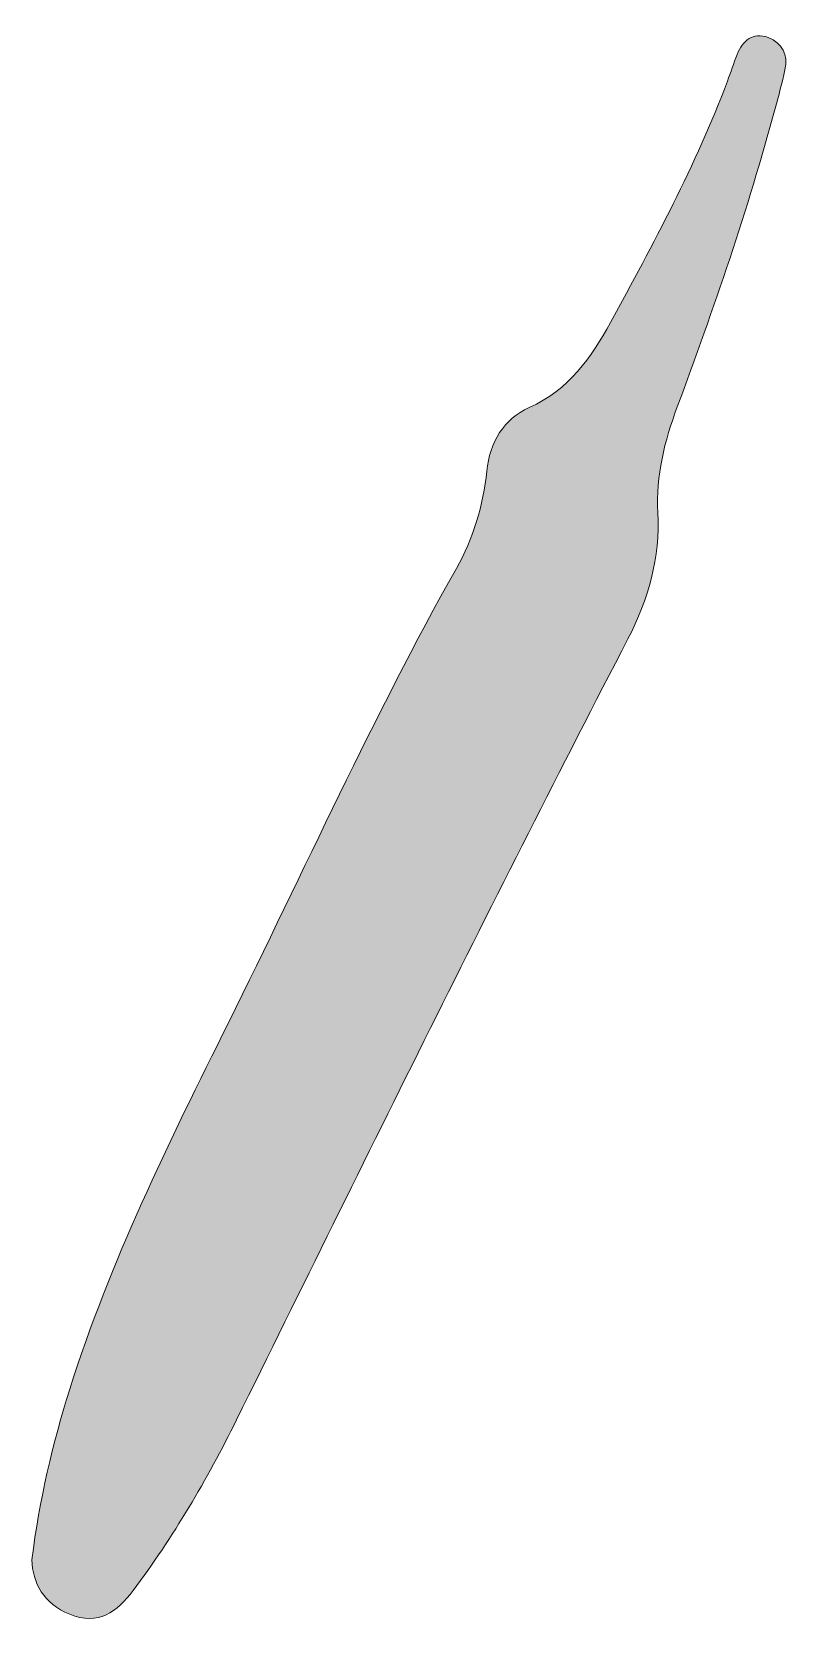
# Model space of a CAD drawing. Header units: inches. Extents: x 110 to 969, y -1021 to -59.
# Drawn here: x 398.7 to 441.8, y -988.6 to -897.9 of the extents above; entities that cross this region are included whole.
import ezdxf

# ---------------------------------------------------------------- set-up
doc = ezdxf.new("R2010")
doc.units = ezdxf.units.IN
doc.header["$MEASUREMENT"] = 0
doc.layers.add('Layer 1', color=7, linetype='Continuous')

# ---------------------------------------------------------------- blocks, each defined once
blk = doc.blocks.new('block 2')
at = {"layer": 'Layer 1', "true_color": 0x040404}
h = blk.add_hatch(color=18, dxfattribs=at)
h.dxf.hatch_style = 2
edge = h.paths.add_edge_path()
edge.add_spline(control_points=[(440.622, -898.221), (439.741, -897.898), (439.178, -898.385), (438.853, -899.18), (438.649, -899.68), (438.489, -900.199), (438.299, -900.705), (436.496, -905.485), (434.081, -909.971), (431.634, -914.436), (430.539, -916.435), (429.261, -918.276), (427.011, -919.278), (425.559, -919.926), (424.764, -921.235), (424.595, -922.892), (424.394, -924.851), (423.828, -926.72), (422.86, -928.44), (418.126, -936.852), (414.179, -945.658), (409.881, -954.288), (406.5, -961.076), (403.129, -967.872), (400.846, -975.14), (399.869, -978.249), (399.116, -981.404), (398.684, -984.856), (398.723, -986.182), (399.36, -987.336), (400.838, -987.952), (402.464, -988.629), (403.541, -987.813), (404.448, -986.607), (406.734, -983.565), (408.661, -980.298), (410.343, -976.891), (417.683, -962.029), (424.997, -947.152), (432.634, -932.439), (433.806, -930.181), (434.467, -927.815), (434.334, -925.254), (434.225, -923.159), (434.713, -921.191), (435.442, -919.233), (437.521, -913.649), (439.466, -908.018), (441.016, -902.259), (441.213, -901.527), (441.418, -900.796), (441.575, -900.056), (441.757, -899.201), (441.437, -898.52), (440.622, -898.221)], knot_values=[0, 0, 0, 0, 1, 1, 1, 2, 2, 2, 3, 3, 3, 4, 4, 4, 5, 5, 5, 6, 6, 6, 7, 7, 7, 8, 8, 8, 9, 9, 9, 10, 10, 10, 11, 11, 11, 12, 12, 12, 13, 13, 13, 14, 14, 14, 15, 15, 15, 16, 16, 16, 17, 17, 17, 18, 18, 18, 18], degree=3, periodic=1)
at = {"layer": 'Layer 1', "lineweight": 0}
blk.add_open_spline([(440.622, -898.221), (439.741, -897.898), (439.178, -898.385), (438.853, -899.18), (438.649, -899.68), (438.489, -900.199), (438.299, -900.705), (436.496, -905.485), (434.081, -909.971), (431.634, -914.436), (430.539, -916.435), (429.261, -918.276), (427.011, -919.278), (425.559, -919.926), (424.764, -921.235), (424.595, -922.892), (424.394, -924.851), (423.828, -926.72), (422.86, -928.44), (418.126, -936.852), (414.179, -945.658), (409.881, -954.288), (406.5, -961.076), (403.129, -967.872), (400.846, -975.14), (399.869, -978.249), (399.116, -981.404), (398.684, -984.856), (398.723, -986.182), (399.36, -987.336), (400.838, -987.952), (402.464, -988.629), (403.541, -987.813), (404.448, -986.607), (406.734, -983.565), (408.661, -980.298), (410.343, -976.891), (417.683, -962.029), (424.997, -947.152), (432.634, -932.439), (433.806, -930.181), (434.467, -927.815), (434.334, -925.254), (434.225, -923.159), (434.713, -921.191), (435.442, -919.233), (437.521, -913.649), (439.466, -908.018), (441.016, -902.259), (441.213, -901.527), (441.418, -900.796), (441.575, -900.056), (441.757, -899.201), (441.437, -898.52), (440.622, -898.221)], degree=3, knots=[0, 0, 0, 0, 1, 1, 1, 2, 2, 2, 3, 3, 3, 4, 4, 4, 5, 5, 5, 6, 6, 6, 7, 7, 7, 8, 8, 8, 9, 9, 9, 10, 10, 10, 11, 11, 11, 12, 12, 12, 13, 13, 13, 14, 14, 14, 15, 15, 15, 16, 16, 16, 17, 17, 17, 18, 18, 18, 18], dxfattribs=at)

msp = doc.modelspace()

# ---------------------------------------------------------------- block references
at = {"layer": 'Layer 1'}
msp.add_blockref('block 2', (0, 0), dxfattribs=at)

doc.saveas('drawing.dxf')
